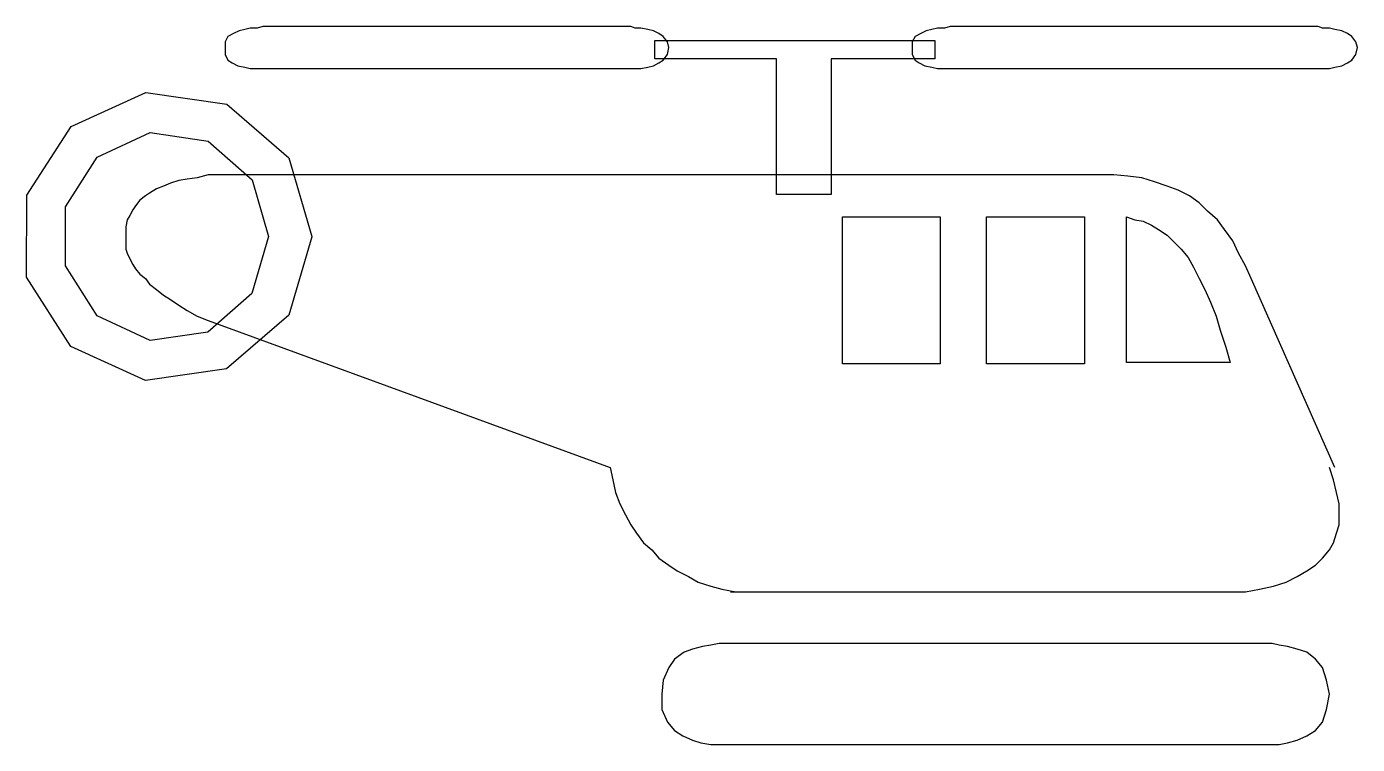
# Model space of a CAD drawing. Extents: x 8.02 to 13.05, y 13.42 to 16.13.
import ezdxf

# ---------------------------------------------------------------- set-up
doc = ezdxf.new("R2010")
doc.units = 0
doc.header["$LTSCALE"] = 0.529101
doc.layers.add('COUCHE1', color=7, linetype='CONTINUOUS')

msp = doc.modelspace()

# ---------------------------------------------------------------- linework, layer by layer
at = {"layer": 'COUCHE1', "linetype": 'CONTINUOUS'}
for p, q in [((12.021164, 15.571429), (8.708995, 15.571429)), ((12.968254, 14.465608), (12.650794, 15.179894)), ((8.708995, 15.021164), (10.227513, 14.465608)), ((10.68254, 13.994709), (12.62963, 13.994709))]:
    msp.add_line(p, q, dxfattribs=at)
for points in [[(8.915344, 16.132275), (8.89418, 16.126984), (8.867725, 16.126984), (8.846561, 16.121693), (8.825397, 16.116402), (8.804233, 16.10582), (8.783069, 16.095238), (8.772487, 16.074074), (8.772487, 16.05291)], [(10.306878, 16.132275), (10.243386, 16.132275), (10.084656, 16.132275), (9.862434, 16.132275), (9.608466, 16.132275), (9.354497, 16.132275), (9.132275, 16.132275), (8.973545, 16.132275), (8.915344, 16.132275)], [(10.449735, 16.05291), (10.444444, 16.074074), (10.428571, 16.095238), (10.412698, 16.10582), (10.391534, 16.116402), (10.37037, 16.121693), (10.343915, 16.126984), (10.322751, 16.126984), (10.306878, 16.132275)], [(11.513228, 16.132275), (11.492063, 16.126984), (11.465608, 16.126984), (11.444444, 16.121693), (11.42328, 16.116402), (11.402116, 16.10582), (11.380952, 16.095238), (11.37037, 16.074074), (11.37037, 16.05291)], [(12.904762, 16.132275), (12.84127, 16.132275), (12.68254, 16.132275), (12.460317, 16.132275), (12.206349, 16.132275), (11.952381, 16.132275), (11.730159, 16.132275), (11.571429, 16.132275), (11.513228, 16.132275)], [(13.05291, 16.05291), (13.047619, 16.074074), (13.031746, 16.095238), (13.015873, 16.10582), (12.994709, 16.116402), (12.968254, 16.121693), (12.94709, 16.126984), (12.920635, 16.126984), (12.904762, 16.132275)], [(8.772487, 16.05291), (8.772487, 16.026455), (8.783069, 16.005291), (8.798942, 15.994709), (8.820106, 15.984127), (8.846561, 15.978836), (8.867725, 15.973545), (8.89418, 15.973545), (8.915344, 15.973545)], [(10.306878, 15.973545), (10.322751, 15.973545), (10.343915, 15.973545), (10.37037, 15.978836), (10.391534, 15.984127), (10.412698, 15.994709), (10.428571, 16.005291), (10.444444, 16.026455), (10.449735, 16.05291)], [(10.396825, 16.079365), (11.455026, 16.079365), (11.455026, 16.010582), (11.063492, 16.010582), (11.063492, 15.497354), (10.857143, 15.497354), (10.857143, 16.010582), (10.396825, 16.010582), (10.396825, 16.079365)], [(11.37037, 16.05291), (11.37037, 16.026455), (11.380952, 16.005291), (11.396825, 15.994709), (11.417989, 15.984127), (11.444444, 15.978836), (11.465608, 15.973545), (11.492063, 15.973545), (11.513228, 15.973545)], [(12.904762, 15.973545), (12.920635, 15.973545), (12.94709, 15.973545), (12.968254, 15.978836), (12.994709, 15.984127), (13.015873, 15.994709), (13.031746, 16.005291), (13.047619, 16.026455), (13.05291, 16.05291)], [(8.915344, 15.973545), (8.973545, 15.973545), (9.132275, 15.973545), (9.354497, 15.973545), (9.608466, 15.973545), (9.862434, 15.973545), (10.084656, 15.973545), (10.243386, 15.973545), (10.306878, 15.973545)], [(11.513228, 15.973545), (11.571429, 15.973545), (11.730159, 15.973545), (11.952381, 15.973545), (12.206349, 15.973545), (12.460317, 15.973545), (12.68254, 15.973545), (12.84127, 15.973545), (12.904762, 15.973545)], [(9.100529, 15.33787), (9.012773, 15.040502), (8.778183, 14.837781), (8.471235, 14.794065), (8.189376, 14.923232), (8.022091, 15.184276), (8.022487, 15.494322), (8.190439, 15.754938), (8.472627, 15.883384), (8.779463, 15.838884), (9.013534, 15.635563), (9.100529, 15.337972), (9.100529, 15.33787)], [(8.936508, 15.33808), (8.874069, 15.123633), (8.707151, 14.977439), (8.488745, 14.945913), (8.288191, 15.039063), (8.169159, 15.227316), (8.169438, 15.450906), (8.28894, 15.63885), (8.489727, 15.73148), (8.708053, 15.699388), (8.874605, 15.552763), (8.936508, 15.338154), (8.936508, 15.33808)], [(8.708995, 15.571429), (8.666667, 15.560847), (8.62963, 15.555556), (8.597884, 15.550265), (8.566138, 15.539683), (8.539683, 15.529101), (8.513228, 15.518519), (8.486772, 15.502646), (8.470899, 15.492063), (8.449735, 15.47619), (8.433862, 15.455026), (8.42328, 15.439153), (8.412698, 15.417989), (8.402116, 15.402116), (8.396825, 15.375661), (8.396825, 15.354497), (8.396825, 15.333333)], [(12.650794, 15.179894), (12.62963, 15.227513), (12.603175, 15.275132), (12.582011, 15.322751), (12.550265, 15.365079), (12.52381, 15.402116), (12.486772, 15.433862), (12.455026, 15.465608), (12.417989, 15.492063), (12.375661, 15.513228), (12.333333, 15.529101), (12.285714, 15.544974), (12.238095, 15.560847), (12.185185, 15.566138), (12.132275, 15.571429), (12.079365, 15.571429), (12.021164, 15.571429)], [(11.10582, 15.412698), (11.47619, 15.412698), (11.47619, 14.857143), (11.10582, 14.857143), (11.10582, 15.412698)], [(11.650794, 15.412698), (12.021164, 15.412698), (12.021164, 14.857143), (11.650794, 14.857143), (11.650794, 15.412698)], [(12.179894, 15.412698), (12.21164, 15.402116), (12.243386, 15.396825), (12.275132, 15.380952), (12.301587, 15.365079), (12.333333, 15.343915), (12.359788, 15.31746), (12.386243, 15.291005), (12.412698, 15.259259), (12.433862, 15.222222), (12.455026, 15.179894), (12.47619, 15.137566), (12.497354, 15.089947), (12.518519, 15.037037), (12.534392, 14.984127), (12.555556, 14.920635), (12.571429, 14.862434)], [(12.571429, 14.862434), (12.179894, 14.862434), (12.179894, 15.412698)], [(8.396825, 15.333333), (8.396825, 15.312169), (8.396825, 15.291005), (8.402116, 15.275132), (8.412698, 15.253968), (8.42328, 15.232804), (8.433862, 15.216931), (8.449735, 15.195767), (8.470899, 15.179894), (8.486772, 15.15873), (8.513228, 15.137566), (8.539683, 15.116402), (8.566138, 15.100529), (8.597884, 15.079365), (8.62963, 15.058201), (8.666667, 15.037037), (8.708995, 15.021164)], [(10.227513, 14.465608), (10.238095, 14.417989), (10.248677, 14.37037), (10.26455, 14.328042), (10.285714, 14.285714), (10.306878, 14.248677), (10.328042, 14.216931), (10.354497, 14.179894), (10.386243, 14.153439), (10.412698, 14.121693), (10.449735, 14.095238), (10.481481, 14.074074), (10.52381, 14.05291), (10.560847, 14.031746), (10.608466, 14.015873), (10.650794, 14.005291), (10.703704, 13.994709)], [(12.62963, 13.994709), (12.68254, 14.005291), (12.73545, 14.015873), (12.783069, 14.031746), (12.825397, 14.05291), (12.862434, 14.074074), (12.89418, 14.095238), (12.920635, 14.121693), (12.94709, 14.153439), (12.962963, 14.179894), (12.973545, 14.216931), (12.984127, 14.248677), (12.984127, 14.285714), (12.984127, 14.328042), (12.973545, 14.37037), (12.962963, 14.417989), (12.94709, 14.465608)], [(10.640212, 13.798942), (10.608466, 13.793651), (10.57672, 13.78836), (10.539683, 13.777778), (10.507937, 13.767196), (10.470899, 13.740741), (10.449735, 13.708995), (10.428571, 13.661376), (10.42328, 13.608466)], [(12.730159, 13.798942), (12.640212, 13.798942), (12.402116, 13.798942), (12.068783, 13.798942), (11.68254, 13.798942), (11.296296, 13.798942), (10.962963, 13.798942), (10.724868, 13.798942), (10.640212, 13.798942)], [(12.94709, 13.608466), (12.936508, 13.661376), (12.920635, 13.708995), (12.89418, 13.740741), (12.862434, 13.767196), (12.825397, 13.777778), (12.78836, 13.78836), (12.756614, 13.793651), (12.730159, 13.798942)], [(10.42328, 13.608466), (10.42328, 13.550265), (10.444444, 13.502646), (10.470899, 13.470899), (10.502646, 13.449735), (10.539683, 13.433862), (10.571429, 13.42328), (10.608466, 13.417989), (10.640212, 13.417989)], [(12.730159, 13.417989), (12.756614, 13.417989), (12.78836, 13.42328), (12.825397, 13.433862), (12.862434, 13.449735), (12.89418, 13.470899), (12.920635, 13.502646), (12.936508, 13.550265), (12.94709, 13.608466)], [(10.640212, 13.417989), (10.724868, 13.417989), (10.962963, 13.417989), (11.296296, 13.417989), (11.68254, 13.417989), (12.068783, 13.417989), (12.402116, 13.417989), (12.640212, 13.417989), (12.730159, 13.417989)]]:
    msp.add_lwpolyline(points, dxfattribs=at)

doc.saveas('drawing.dxf')
